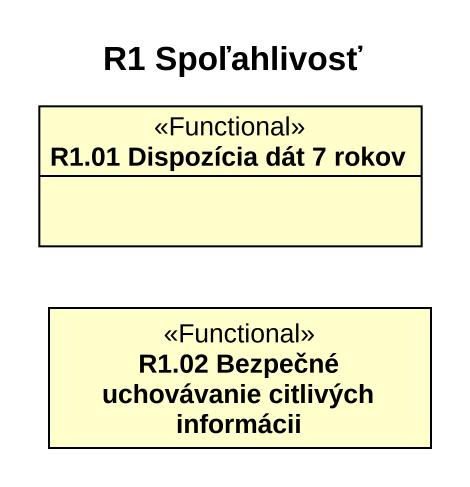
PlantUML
@startuml
title R1 Spoľahlivosť
hide circle
hide empty members
class "R1.01 Dispozícia dát 7 rokov" as R1_01_Dispozícia_dát_7_rokov <<Functional>>
class "R1.02 Bezpečné uchovávanie citlivých informácii" as R1_02_Bezpečné_uchovávanie <<Functional>>
@enduml
